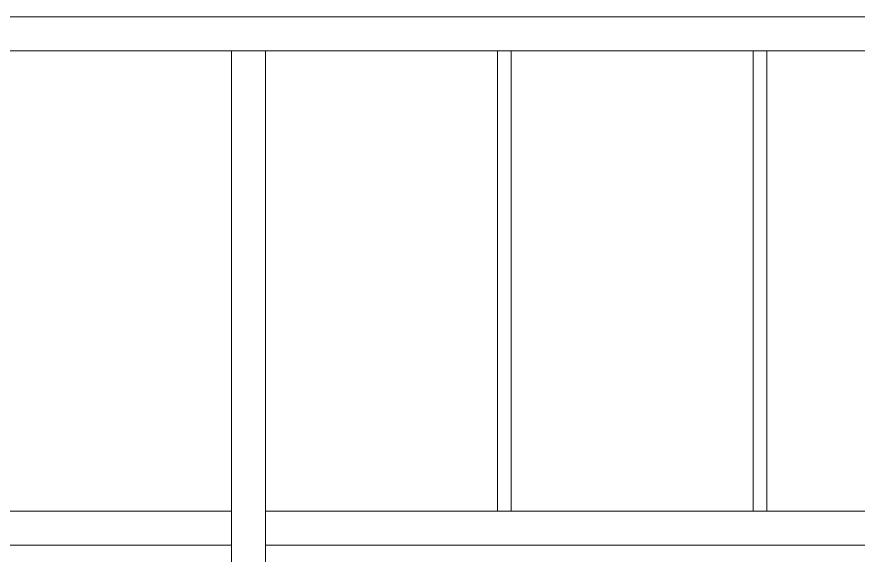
# Model space of a CAD drawing. Header units: millimetres. Extents: x -515342 to 330399, y -224905 to 507333.
# Drawn here: x 187104 to 188091, y 102071 to 102702 of the extents above; entities that cross this region are included whole.
import ezdxf

# ---------------------------------------------------------------- set-up
doc = ezdxf.new("R2010")
doc.units = ezdxf.units.MM
doc.layers.add('Витраж', color=7, linetype='Continuous', lineweight=0)

# ---------------------------------------------------------------- blocks, each defined once
blk = doc.blocks.new('Прямоугольный импост - АР_Импост_40х40 _поручень ограждения на кровле_-V133-О_АР_П_Разрез 1-1')
at = {"layer": 'Витраж'}
for p, q in [((48760, 14671), (48460, 14671)), ((48760, 14631), (48460, 14631))]:
    blk.add_line(p, q, dxfattribs=at)
blk = doc.blocks.new('Прямоугольный импост - АР_Импост_16х16 _вертикальное заполнение ограждений_-V135-О_АР_П_Разрез 1-1')
at = {"layer": 'Витраж'}
for p, q in [((48752, 14631), (48752, 14091)), ((48768, 14631), (48768, 14091))]:
    blk.add_line(p, q, dxfattribs=at)
blk = doc.blocks.new('Прямоугольный импост - АР_Импост_40х40 _стойка ограждения на кровле_-V136-О_АР_П_Разрез 1-1')
at = {"layer": 'Витраж'}
for p, q in [((48140, 14631), (48180, 14631)), ((48140, 14631), (48140, 14071)), ((48180, 14631), (48180, 14071))]:
    blk.add_line(p, q, dxfattribs=at)
blk = doc.blocks.new('Прямоугольный импост - АР_Импост_40х40 _поручень ограждения на кровле_-10058583-О_АР_П_Разрез 1-1')
at = {"layer": 'Витраж'}
for p, q in [((1640, 14091), (1360, 14091)), ((1640, 14091), (1640, 14051)), ((1640, 14051), (1360, 14051))]:
    blk.add_line(p, q, dxfattribs=at)
blk = doc.blocks.new('Прямоугольный импост - АР_Импост_40х40 _поручень ограждения на кровле_-10058581-О_АР_П_Разрез 1-1')
at = {"layer": 'Витраж'}
for p, q in [((480, 14051), (480, 14091)), ((760, 14091), (480, 14091)), ((760, 14051), (480, 14051))]:
    blk.add_line(p, q, dxfattribs=at)
blk = doc.blocks.new('Прямоугольный импост - АР_Импост_40х40 _поручень ограждения на кровле_-10058582-О_АР_П_Разрез 1-1')
at = {"layer": 'Витраж'}
for p, q in [((1060, 14091), (760, 14091)), ((1060, 14051), (760, 14051))]:
    blk.add_line(p, q, dxfattribs=at)
blk = doc.blocks.new('Прямоугольный импост - АР_Импост_40х40 _стойка ограждения на кровле_-10058723-О_АР_П_Разрез 1-1')
at = {"layer": 'Витраж'}
for p, q in [((7640, 14071), (7640, 13871.9)), ((7680, 14071), (7680, 13871.9))]:
    blk.add_line(p, q, dxfattribs=at)

msp = doc.modelspace()

# ---------------------------------------------------------------- block references
at = {"layer": 'Витраж'}
for name, p in [('Прямоугольный импост - АР_Импост_40х40 _поручень ограждения на кровле_-V133-О_АР_П_Разрез 1-1', (138615.5296, 88031.3929)), ('Прямоугольный импост - АР_Импост_40х40 _поручень ограждения на кровле_-V133-О_АР_П_Разрез 1-1', (138915.5296, 88031.3929)), ('Прямоугольный импост - АР_Импост_40х40 _поручень ограждения на кровле_-V133-О_АР_П_Разрез 1-1', (139215.5296, 88031.3929)), ('Прямоугольный импост - АР_Импост_40х40 _поручень ограждения на кровле_-V133-О_АР_П_Разрез 1-1', (139515.5296, 88031.3929)), ('Прямоугольный импост - АР_Импост_40х40 _стойка ограждения на кровле_-V136-О_АР_П_Разрез 1-1', (139215.5296, 88031.3929)), ('Прямоугольный импост - АР_Импост_16х16 _вертикальное заполнение ограждений_-V135-О_АР_П_Разрез 1-1', (138915.5296, 88031.3929)), ('Прямоугольный импост - АР_Импост_16х16 _вертикальное заполнение ограждений_-V135-О_АР_П_Разрез 1-1', (139215.5296, 88031.3929)), ('Прямоугольный импост - АР_Импост_40х40 _поручень ограждения на кровле_-10058583-О_АР_П_Разрез 1-1', (185715.5296, 88031.3929)), ('Прямоугольный импост - АР_Импост_40х40 _поручень ограждения на кровле_-10058581-О_АР_П_Разрез 1-1', (186915.5296, 88031.3929)), ('Прямоугольный импост - АР_Импост_40х40 _поручень ограждения на кровле_-10058582-О_АР_П_Разрез 1-1', (186915.5296, 88031.3929)), ('Прямоугольный импост - АР_Импост_40х40 _поручень ограждения на кровле_-10058582-О_АР_П_Разрез 1-1', (187215.5296, 88031.3929)), ('Прямоугольный импост - АР_Импост_40х40 _стойка ограждения на кровле_-10058723-О_АР_П_Разрез 1-1', (179715.5296, 88031.3929))]:
    msp.add_blockref(name, p, dxfattribs=at)

doc.saveas('drawing.dxf')
